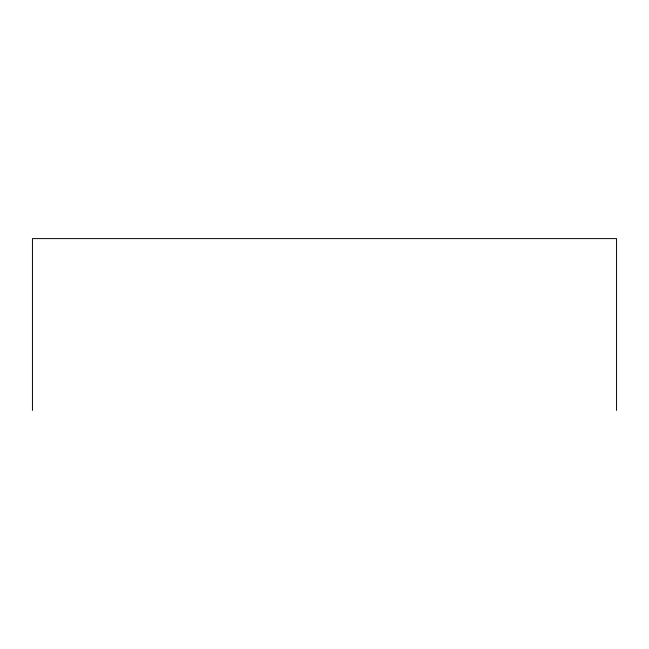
<?xml version="1.0" encoding="UTF-8"?>
<svg xmlns="http://www.w3.org/2000/svg" width="649" height="649" viewBox="0 0 649 649"><rect width="100%" height="100%" fill="white"/><g stroke="black" fill="none" stroke-linecap="round" stroke-linejoin="round"><path stroke-width="0.97" d="M616.55 410.403L616.55 238.597L32.45 238.597L32.45 410.403"/></g></svg>
